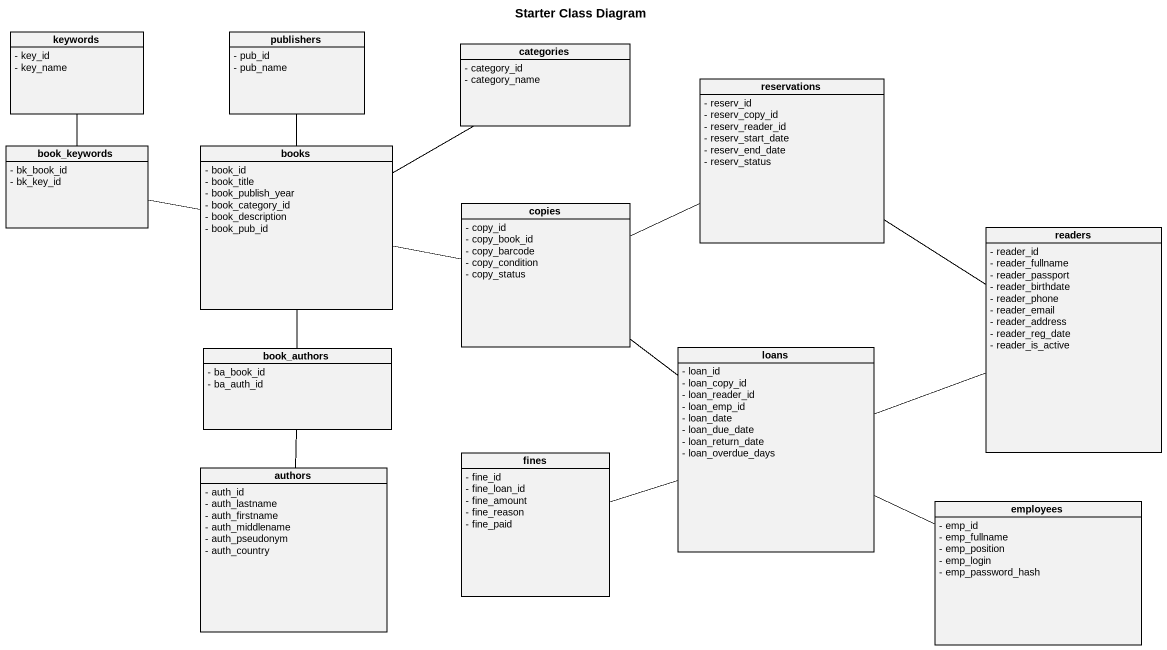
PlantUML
@startuml
title Starter Class Diagram
hide circle
hide empty members
skinparam classAttributeIconSize 0
class keywords {
  - key_id
  - key_name
}
class publishers {
  - pub_id
  - pub_name
}
class categories {
  - category_id
  - category_name
}
class reservations {
  - reserv_id
  - reserv_copy_id
  - reserv_reader_id
  - reserv_start_date
  - reserv_end_date
  - reserv_status
}
class book_keywords {
  - bk_book_id
  - bk_key_id
}
class books {
  - book_id
  - book_title
  - book_publish_year
  - book_category_id
  - book_description
  - book_pub_id
}
class copies {
  - copy_id
  - copy_book_id
  - copy_barcode
  - copy_condition
  - copy_status
}
class readers {
  - reader_id
  - reader_fullname
  - reader_passport
  - reader_birthdate
  - reader_phone
  - reader_email
  - reader_address
  - reader_reg_date
  - reader_is_active
}
class book_authors {
  - ba_book_id
  - ba_auth_id
}
class loans {
  - loan_id
  - loan_copy_id
  - loan_reader_id
  - loan_emp_id
  - loan_date
  - loan_due_date
  - loan_return_date
  - loan_overdue_days
}
class authors {
  - auth_id
  - auth_lastname
  - auth_firstname
  - auth_middlename
  - auth_pseudonym
  - auth_country
}
class fines {
  - fine_id
  - fine_loan_id
  - fine_amount
  - fine_reason
  - fine_paid
}
class employees {
  - emp_id
  - emp_fullname
  - emp_position
  - emp_login
  - emp_password_hash
}
reservations -left- copies
reservations -- readers
book_keywords -up- keywords
books -up- publishers
books -right- categories
books -left- book_keywords
copies -left- books
book_authors -up- books
loans -up- copies
loans -right- readers
authors -up- book_authors
fines -right- loans
employees -left- loans
@enduml
